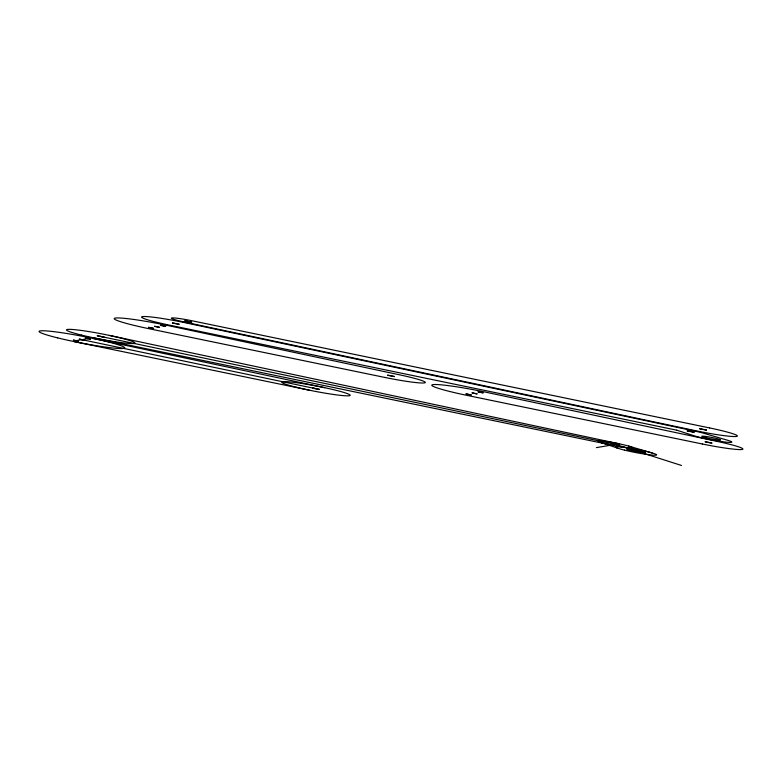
<?xml version="1.0" encoding="UTF-8"?>
<svg xmlns="http://www.w3.org/2000/svg" width="782" height="782" viewBox="0 0 782 782"><rect width="100%" height="100%" fill="white"/><g stroke="black" fill="none" stroke-linecap="round" stroke-linejoin="round"><path stroke-width="1.17" d="M85.375 338.127L90.507 339.114M90.497 339.144L85.394 338.176M160.505 325.302L165.628 326.29M165.628 326.319L160.515 325.351M75.922 340.688L87.936 338.635M596.383 447.636L615.522 444.372L681.542 465.486M74.036 341.578L309.623 390.247M94.221 337.951L612.042 445.154M100.712 336.456L615.522 444.372M81.924 339.662L315.938 388.713M109.372 335.41L619.618 443.893M92.804 338.371L324.638 387.677M628.65 446.092L652.159 452.974M600.195 442.182L617.966 448.272M97.291 335.781L104.133 337.11L97.32 335.761M172.421 322.956L179.264 324.295L172.451 322.946M184.865 320.835L191.707 322.164L184.894 320.815M312.517 388.038L319.359 389.368L312.595 388.009M387.647 375.213L394.49 376.553L387.716 375.194M612.111 443.697L618.953 445.026L612.179 443.668M687.231 430.872L694.074 432.211L687.231 430.872M699.685 428.751L706.527 430.08L699.685 428.751M705.217 441.791L712.06 443.12L705.247 441.771M73.381 340.17L78.483 341.187L73.459 340.15M79.383 339.144L84.485 340.17L79.422 339.134M148.502 327.345L153.604 328.372L148.502 327.345M154.513 326.319L159.616 327.345L154.592 326.309M466.082 393.913L471.184 394.939L466.082 393.913M472.093 392.896L477.196 393.913L472.172 392.877M478.095 391.87L483.198 392.887L478.183 391.85M384.744 377.423L149.157 328.753A43.606 3.421 10.9 0 1 115.267 318.078A43.606 3.421 10.9 0 1 167.935 325.547L399.758 374.861A34.887 2.737 10.9 0 1 424.489 382.897A34.887 2.737 10.9 0 1 384.744 377.423M702.324 443.99L466.737 395.321A43.606 3.421 10.9 0 1 432.847 384.646A43.606 3.421 10.9 0 1 485.505 392.124L717.338 441.429A34.887 2.737 10.9 0 1 742.069 449.474A34.887 2.737 10.9 0 1 702.324 443.99M709.597 427.93L191.766 320.718A17.448 1.369 10.9 0 0 171.815 317.961A17.448 1.369 10.9 0 0 184.19 321.988L694.436 430.462A34.887 2.737 10.9 0 0 736.517 436.434A34.887 2.737 10.9 0 0 709.597 427.93M676.772 430.188L169.342 325.126A34.887 2.737 10.9 0 1 142.422 316.622A34.887 2.737 10.9 0 1 184.493 322.595L694.739 431.068A17.448 1.369 10.9 0 1 703.771 433.277L727.28 440.158A20.967 1.642 10.9 0 1 722.588 441.703A20.967 1.642 10.9 0 1 693.087 435.457L676.772 430.188M57.682 337.892A43.606 3.421 10.9 0 0 124.621 348.098A43.606 3.421 10.9 0 0 63.479 332.985A43.606 3.421 10.9 0 0 57.682 337.892M81.308 335.038A34.887 2.737 10.9 0 0 134.866 343.21A34.887 2.737 10.9 0 0 85.952 331.118A34.887 2.737 10.9 0 0 81.308 335.038M296.534 387.295A34.887 2.737 10.9 0 0 350.092 395.467A34.887 2.737 10.9 0 0 301.178 383.375A34.887 2.737 10.9 0 0 296.534 387.295M605.591 443.707A17.448 1.369 10.9 0 0 632.364 447.783A17.448 1.369 10.9 0 0 607.907 441.742A17.448 1.369 10.9 0 0 605.591 443.707M624.447 450.1A20.967 1.642 10.9 0 0 656.626 455.007A20.967 1.642 10.9 0 0 627.232 447.744A20.967 1.642 10.9 0 0 624.447 450.1M630.771 450.559A9.599 0.753 10.9 0 0 645.492 452.807A9.599 0.753 10.9 0 0 632.042 449.484A9.599 0.753 10.9 0 0 630.771 450.559M705.892 437.744A9.599 0.753 10.9 0 0 720.623 439.992A9.599 0.753 10.9 0 0 707.172 436.659A9.599 0.753 10.9 0 0 705.892 437.744"/></g></svg>
